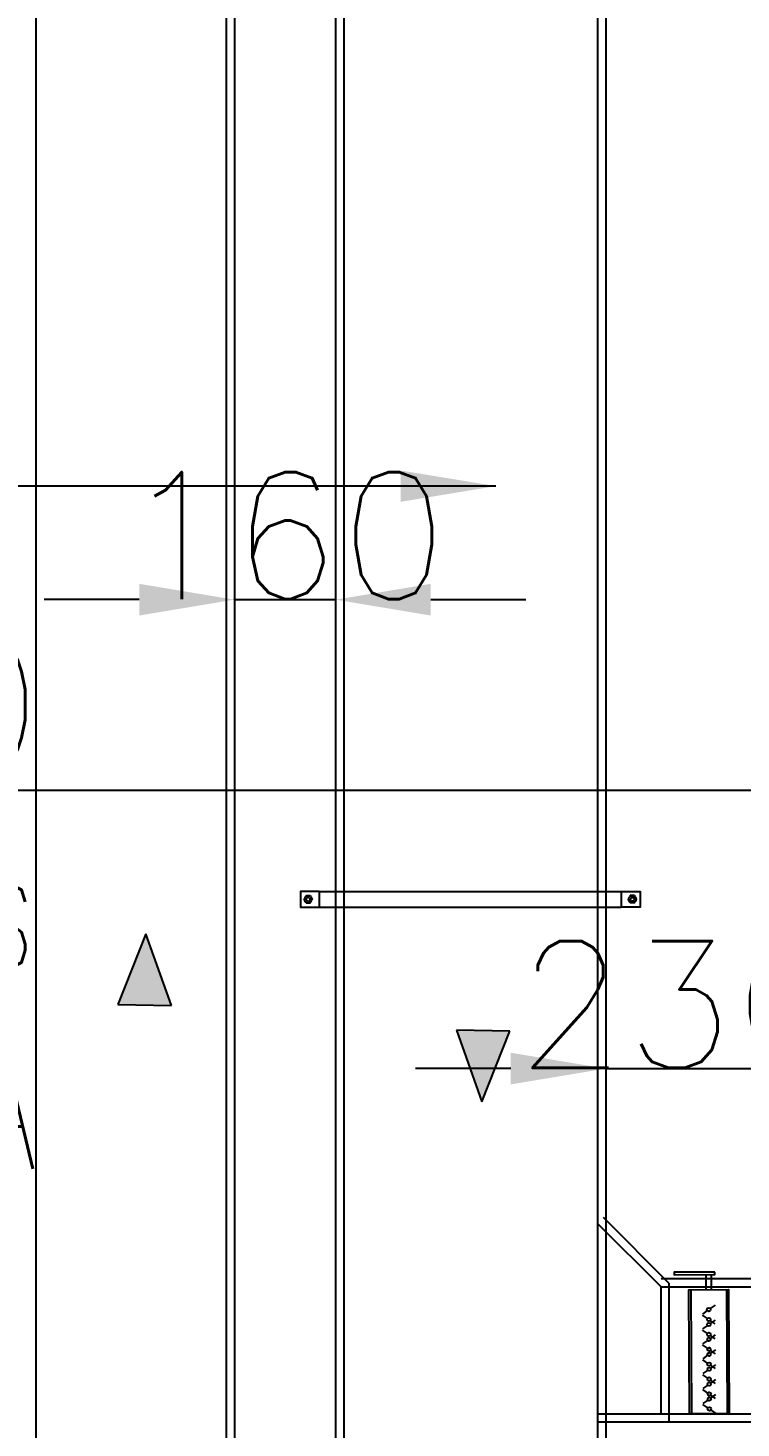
# Model space of a CAD drawing. Header units: millimetres. Extents: x -9226 to 166212, y -13 to 97274.
# Drawn here: x 38507 to 39631, y 26799 to 29005 of the extents above; entities that cross this region are included whole.
import ezdxf

# ---------------------------------------------------------------- set-up
doc = ezdxf.new("R2010")
doc.units = ezdxf.units.MM
doc.linetypes.add('HIDDEN', pattern=[9.525, 6.35, -3.175])
doc.layers.get('0').update_dxf_attribs({"color": 8})
doc.layers.get('Defpoints').update_dxf_attribs({"color": 8})
for name, color, linetype in [('-EAD', 30, 'Continuous'), ('0-AC TEXT', 7, 'Continuous'), ('1.INS', 8, 'Continuous'), ('1.support 2', 7, 'Continuous'), ('23491-GN-XR-PLOT LIMIT$0$ARCADE', 8, 'Continuous'), ('23491-GN-XR-PLOT LIMIT$0$RETAIL', 8, 'Continuous'), ('EAD', 30, 'Continuous'), ('ETA-AC-SUPPORT', 25, 'Continuous'), ('FAD', 3, 'Continuous'), ('IZ-AC-VCD', 4, 'Continuous'), ('VCD SHE', 7, 'Continuous')]:
    doc.layers.add(name, color=color, linetype=linetype)
for name, color, linetype, lineweight in [('1.XREF', 8, 'Continuous', 9), ('23491-XR-AR-2ND FLOOR PLAN$0$A-WALL-CAVI', 8, 'Continuous', 15), ('A-ANNO-DIMS', 8, 'Continuous', 9)]:
    doc.layers.add(name, color=color, linetype=linetype, lineweight=lineweight)
doc.styles.add('ROMANS', font='isocp.shx', dxfattribs={"width": 0.8})
doc.styles.add('ROMANS100', font='romans.shx', dxfattribs={"width": 0.7, "height": 100})
doc.styles.get("Standard").update_dxf_attribs({"font": 'romans.shx', "height": 200})
doc.dimstyles.new('ISO-25', dxfattribs={"dimtxt": 200, "dimasz": 150, "dimexe": 1.25, "dimexo": 0.625, "dimgap": 1, "dimtad": 1, "dimtoh": 1, "dimdec": 0, "dimrnd": 5, "dimtxsty": 'Standard', "dimcen": 2.5, "dimclrd": 256, "dimclre": 256, "dimclrt": 7, "dimadec": 0, "dimazin": 0, "dimtfac": 1, "dimtdec": 0, "dimtix": 1, "dimtmove": 2, "dimatfit": 3, "dimfxl": 1, "dimarcsym": 1})
doc.dimstyles.new('JSE', dxfattribs={"dimtxt": 50, "dimasz": 150, "dimexe": 0.18, "dimexo": 0.0625, "dimgap": 50, "dimtad": 0, "dimdec": 0, "dimrnd": 5, "dimzin": 0, "dimdsep": 46, "dimtxsty": 'ROMANS', "dimcen": 0.09, "dimclrd": 7, "dimclre": 7, "dimclrt": 7, "dimadec": 0, "dimazin": 0, "dimtfac": 1, "dimtdec": 0, "dimtofl": 0, "dimtmove": 0, "dimatfit": 3, "dimfxl": 1, "dimtolj": 1, "dimtzin": 0, "dimarcsym": 1})

# ---------------------------------------------------------------- blocks, each defined once
blk = doc.blocks.new('23491-GN-XR-PLOT LIMIT')
at = {"layer": '23491-GN-XR-PLOT LIMIT$0$ARCADE', "color": 8}
blk.add_lwpolyline([(48271.7, 23525.6, 0.000496), (5000, 16088.4), (5000, 11014.2, -0.000526), (50902.2, 18902.5), (55000, 23715.1), (55000, 82243.6), (50763.6, 86480), (9264.6, 86480), (5000, 82215.4), (5000, 81480), (48692.6, 81480), (50500, 80172.6), (50500, 25555.4)], format="xyb", close=True, dxfattribs=at)
at = {"layer": '23491-GN-XR-PLOT LIMIT$0$RETAIL', "color": 8}
blk.add_lwpolyline([(48271.7, 23525.6), (50500, 25555.4), (50500, 80172.6), (48692.6, 81480), (5000, 81480), (5000, 71480), (40000, 71480), (40000, 32256.2, 0.000401), (5000, 26236.7), (5000, 16088.4, -0.000496)], format="xyb", close=True, dxfattribs=at)
blk = doc.blocks.new('23491-XR-AR-2ND FLOOR PLAN')
at = {"layer": '23491-XR-AR-2ND FLOOR PLAN$0$A-WALL-CAVI', "color": 8}
blk.add_blockref('23491-GN-XR-PLOT LIMIT', (0, 0), dxfattribs=at)
blk = doc.blocks.new('XREF')
at = {"layer": 'A-ANNO-DIMS', "color": 8}
blk.add_blockref('23491-XR-AR-2ND FLOOR PLAN', (0, 0), dxfattribs=at)
blk = doc.blocks.new('*U542')
at = {"layer": 'IZ-AC-VCD', "color": 5, "extrusion": (0, 0, -1)}
for p, q in [((41.5, 467.5), (41.5, 416.7)), ((58.5, 416.7), (58.5, 467.5))]:
    blk.add_line(p, q, dxfattribs=at)
at = {"layer": 'IZ-AC-VCD', "color": 5}
for p, q in [((-10, 416.7), (-10, 0)), ((110, 416.7), (110, 0))]:
    blk.add_line(p, q, dxfattribs=at)
for points in [[(29.2, 475.9), (165.1, 475.9), (165.1, 467.5), (29.2, 467.5)], [(-16.7, 0), (116.7, 0), (116.7, 416.7), (-16.7, 416.7)]]:
    blk.add_lwpolyline(points, close=True, dxfattribs=at)
at = {"layer": 'IZ-AC-VCD', "color": 7, "extrusion": (0, 0, -1)}
for points in [[(-28.6, 364.9), (-45.1, 353.4)], [(-54.9, 346.6), (-71.4, 335.1)], [(-54.9, 320.1), (-71.4, 331.5)], [(-28.6, 314.9), (-45.1, 303.4)], [(-28.6, 301.8), (-45.1, 313.2)], [(-54.9, 296.6), (-71.4, 285.1)], [(-28.6, 264.9), (-45.1, 253.4)], [(-28.6, 251.8), (-45.1, 263.2)], [(-54.9, 270.1), (-71.4, 281.5)], [(-54.9, 246.6), (-71.4, 235.1)], [(-28.6, 214.9), (-45.1, 203.4)], [(-28.6, 201.8), (-45.1, 213.2)], [(-54.9, 220.1), (-71.4, 231.5)], [(-54.9, 196.6), (-71.4, 185.1)], [(-28.6, 164.9), (-45.1, 153.4)], [(-28.6, 151.8), (-45.1, 163.2)], [(-54.9, 170.1), (-71.4, 181.5)], [(-54.9, 146.6), (-71.4, 135.1)], [(-28.6, 114.9), (-45.1, 103.4)], [(-28.6, 101.8), (-45.1, 113.2)], [(-54.9, 120.1), (-71.4, 131.5)], [(-54.9, 96.6), (-71.4, 85.1)], [(-28.6, 64.9), (-45.1, 53.4)], [(-28.6, 51.8), (-45.1, 63.2)], [(-54.9, 70.1), (-71.4, 81.5)], [(-28.6, 1.8), (-45.1, 13.2)], [(-54.9, 46.6), (-71.4, 35.1)], [(-54.9, 20.1), (-71.4, 31.5)]]:
    blk.add_lwpolyline(points, dxfattribs=at)
for centre in [(-50, 350), (-50, 316.7), (-50, 300), (-50, 266.7), (-50, 250), (-50, 216.7), (-50, 200), (-50, 166.7), (-50, 150), (-50, 116.7), (-50, 100), (-50, 66.7), (-50, 50), (-50, 16.7)]:
    blk.add_circle(centre, 6, dxfattribs=at)
blk = doc.blocks.new('HVAC-VOL-SPD-S01-M-01-0400 R-01$0$HVAC-VOL-SPD-S01-M-01-0400 R-01$0$A$C2F9C6816')
blk.add_hatch(color=256).paths.add_polyline_path([(-198.8, -78.6), (-398.8, -153.6), (-198.8, -228.6)])
for p, q in [((-198.8, -78.6), (-398.8, -153.6)), ((-198.8, -228.6), (-198.8, -78.6)), ((-398.8, -153.6), (-198.8, -228.6))]:
    blk.add_line(p, q)
blk = doc.blocks.new('t')
at = {"layer": 'ETA-AC-SUPPORT', "color": 7, "linetype": 'HIDDEN', "ltscale": 0.3, "extrusion": (2.40653e-07, 5.25136e-08, 1)}
for p, q in [((4429.3, -9484.4, 0), (4379.3, -9484.4, 0)), ((4392.9, -9513, 0), (4404.3, -9506.4, 0)), ((4392.9, -9526.2, 0), (4392.9, -9513, 0)), ((4415.8, -9513, 0), (4404.3, -9506.4, 0)), ((4415.8, -9526.2, 0), (4415.8, -9513, 0)), ((4392.9, -9526.2, 0), (4404.3, -9532.9, 0)), ((4415.8, -9526.2, 0), (4404.3, -9532.9, 0))]:
    blk.add_line(p, q, dxfattribs=at)
at = {"layer": 'ETA-AC-SUPPORT', "color": 7, "linetype": 'Continuous', "ltscale": 0.3, "extrusion": (2.40653e-07, 5.25136e-08, 1), "elevation": 0}
blk.add_lwpolyline([(4429.3, -9484.4), (4429.3, -9543.9), (4379.3, -9543.9), (4379.3, -9484.4)], dxfattribs=at)
at = {"layer": 'ETA-AC-SUPPORT', "color": 7, "linetype": 'HIDDEN', "ltscale": 0.3, "extrusion": (2.40653e-07, 5.25136e-08, 1)}
for radius in [11.5, 6]:
    blk.add_circle((4404.3, -9519.6, 0), radius, dxfattribs=at)
blk = doc.blocks.new('*U559')
at = {"layer": 'ETA-AC-SUPPORT', "color": 7, "linetype": 'Continuous', "ltscale": 0.3, "extrusion": (2.40653e-07, 5.25136e-08, 1)}
for p, q in [((4404.3, -9039, 0), (4404.3, -9514.1, 0)), ((4429.3, -9039, 0), (4429.3, -9514.1, 0))]:
    blk.add_line(p, q, dxfattribs=at)
at = {"color": 7, "linetype": 'Continuous', "xscale": -0.5, "yscale": 0.5, "zscale": 0.5, "rotation": 180}
blk.add_blockref('t', (2214.7, -13781.2, 0), dxfattribs=at)
at = {"color": 7, "linetype": 'Continuous', "xscale": 0.5, "yscale": 0.5, "zscale": 0.5}
blk.add_blockref('t', (2214.7, -4771.9, 0), dxfattribs=at)
blk = doc.blocks.new('*D404')
at = {"layer": 'Defpoints', "color": 0, "transparency": 16777216}
for p in [(38832.7, 28104.1, 0), (38992.4, 28104.1, 0), (38992.4, 28104.1)]:
    blk.add_point(p, dxfattribs=at)
at = {"layer": 'VCD SHE', "lineweight": -2, "transparency": 16777216}
for p, q in [((38682.7, 28104.1), (38532.7, 28104.1)), ((38832.7, 28104.7), (38832.7, 28105.4)), ((38832.7, 28104.1), (38992.4, 28104.1)), ((38992.4, 28104.7), (38992.4, 28105.4)), ((39142.4, 28104.1), (39292.4, 28104.1))]:
    blk.add_line(p, q, dxfattribs=at)
at = {"layer": 'VCD SHE', "transparency": 16777216}
for points in [[(38682.7, 28129.1), (38682.7, 28079.1), (38832.7, 28104.1)], [(39142.4, 28129.1), (39142.4, 28079.1), (38992.4, 28104.1)]]:
    blk.add_solid(points, dxfattribs=at)
at = {"layer": 'VCD SHE', "color": 7, "transparency": 16777216, "insert": (38912.6, 28205.1), "char_height": 200, "attachment_point": 5}
blk.add_mtext('160', dxfattribs=at)
blk = doc.blocks.new('*D405')
at = {"layer": 'Defpoints', "color": 0, "transparency": 16777216}
for p in [(39418.4, 27365.1, 0), (39649.9, 27365.1, 0), (39649.9, 27365.1)]:
    blk.add_point(p, dxfattribs=at)
at = {"layer": 'VCD SHE', "lineweight": -2, "transparency": 16777216}
for p, q in [((39268.4, 27365.1), (39118.4, 27365.1)), ((39418.4, 27365.1), (39649.9, 27365.1)), ((39418.4, 27364.4), (39418.4, 27363.8)), ((39649.9, 27365.7), (39649.9, 27366.3)), ((39799.9, 27365.1), (39949.9, 27365.1))]:
    blk.add_line(p, q, dxfattribs=at)
at = {"layer": 'VCD SHE', "transparency": 16777216}
for points in [[(39268.4, 27390.1), (39268.4, 27340.1), (39418.4, 27365.1)], [(39799.9, 27390.1), (39799.9, 27340.1), (39649.9, 27365.1)]]:
    blk.add_solid(points, dxfattribs=at)
at = {"layer": 'VCD SHE', "color": 7, "transparency": 16777216, "insert": (39534.2, 27466.1), "char_height": 200, "attachment_point": 5}
blk.add_mtext('230', dxfattribs=at)

msp = doc.modelspace()

# ---------------------------------------------------------------- block references
at = {"layer": '1.XREF'}
msp.add_blockref('XREF', (0, 0), dxfattribs=at)

# ---------------------------------------------------------------- next in the draw order: linework, layer by layer
at = {"layer": '1.INS', "elevation": 0}
for points in [[(38832.7, 32296.1), (38832.7, 23912.2)], [(38992.4, 30980), (38992.4, 26373.4)], [(39418.4, 30830), (39418.4, 26373.4)], [(39405.4, 26808.2), (39518.4, 26808.2), (39518.4, 27026.6), (39414.6, 27130.4)], [(39505.4, 27034.2), (42648.8, 27034.2)], [(39405.4, 26808.2), (42648.8, 26808.2)]]:
    msp.add_lwpolyline(points, dxfattribs=at)
at = {"layer": 'EAD', "elevation": 0}
for points in [[(38519.7, 32301.5), (38519.7, 26124)], [(38819.7, 32301.5), (38819.7, 23912.2)]]:
    msp.add_lwpolyline(points, dxfattribs=at)
at = {"layer": 'FAD', "elevation": 0}
for points in [[(39005.4, 30980), (39005.4, 26373.4)], [(39405.4, 30830), (39405.4, 26373.4)], [(39405.4, 26821.2), (39505.4, 26821.2), (39505.4, 27021.2), (39405.4, 27121.2)], [(39505.4, 27021.2), (42648.8, 27021.2)], [(39405.4, 26821.2), (42648.8, 26821.2)]]:
    msp.add_lwpolyline(points, dxfattribs=at)

# ---------------------------------------------------------------- next in the draw order: block references
at = {"layer": '-EAD', "extrusion": (6.16134e-06, 3.46539e-05, 1), "xscale": 0.5613210269334026, "yscale": 0.5613210269334026, "zscale": 0.5613210269334026, "rotation": 269.1074912539804}
msp.add_blockref('HVAC-VOL-SPD-S01-M-01-0400 R-01$0$HVAC-VOL-SPD-S01-M-01-0400 R-01$0$A$C2F9C6816', (38488.4, 25736.2, 46640459.2), dxfattribs=at)
at = {"layer": '1.support 2', "linetype": 'ByBlock', "extrusion": (-3.5195e-05, -4.02055e-07, 1), "xscale": 1.001591528757322, "yscale": 1.001591528757322, "zscale": 1.001591528757322, "rotation": 89.99999999918921}
msp.add_blockref('*U559', (29913.3, 23208, -1.3), dxfattribs=at)
at = {"layer": 'FAD', "color": 3, "extrusion": (-6.16134e-06, -3.46539e-05, 1), "xscale": 0.5613210269334026, "yscale": 0.5613210269334026, "zscale": 0.5613210269334026, "rotation": 89.10749125398034}
msp.add_blockref('HVAC-VOL-SPD-S01-M-01-0400 R-01$0$HVAC-VOL-SPD-S01-M-01-0400 R-01$0$A$C2F9C6816', (39140.3, 27537.7, -1.2), dxfattribs=at)
at = {"layer": 'IZ-AC-VCD', "extrusion": (-0.000551811, 1.73953e-07, 1), "xscale": -0.4695684231146225, "yscale": 0.4695684231146224, "zscale": 0.469568423114619, "rotation": 0.3272482483863115}
msp.add_blockref('*U542', (39605, 26821.1, -20.8), dxfattribs=at)

# ---------------------------------------------------------------- next in the draw order: texts
at = {"layer": '0-AC TEXT', "insert": (38521, 28038.6, 0), "char_height": 200, "width": 2328.667, "attachment_point": 3, "line_spacing_factor": 0.946776, "style": 'ROMANS100'}
msp.add_mtext('400x250 GED\\P435 L/s\\PF/B, T/A', dxfattribs=at)

# ---------------------------------------------------------------- next in the draw order: dimensions: what is measured, and where the dimension line sits
at = {"layer": 'VCD SHE'}
for base, p1, p2, picture, middle in [((38992.4, 28104.1), (38832.7, 28104.1, 0), (38992.4, 28104.1, 0), '*D404', (38912.6, 28205.1)), ((39649.9317, 27365.0565), (39418.3969, 27365.0565, 0), (39649.9317, 27365.0565, 0.0038), '*D405', (39534.1643, 27466.0565))]:
    dim = msp.add_linear_dim(base=base, p1=p1, p2=p2, dimstyle='ISO-25', dxfattribs=at)
    dim.commit()
    dim.dimension.update_dxf_attribs({"geometry": picture, "text_midpoint": middle})

# ---------------------------------------------------------------- next in the draw order: leaders
at = {"layer": '1.INS'}
msp.add_leader([(39245, 28283), (30399.9, 28283)], dimstyle='JSE', override={"dimgap": 50, "dimtad": 0}, dxfattribs=at)
at = {"layer": 'VCD SHE'}
msp.add_leader([(40050, 29154.4, 0), (40050, 27803.1, 0), (36180.4, 27803.1, 0)], dimstyle='ISO-25', override={"dimgap": 1, "dimtad": 0}, dxfattribs=at)

doc.saveas('drawing.dxf')
